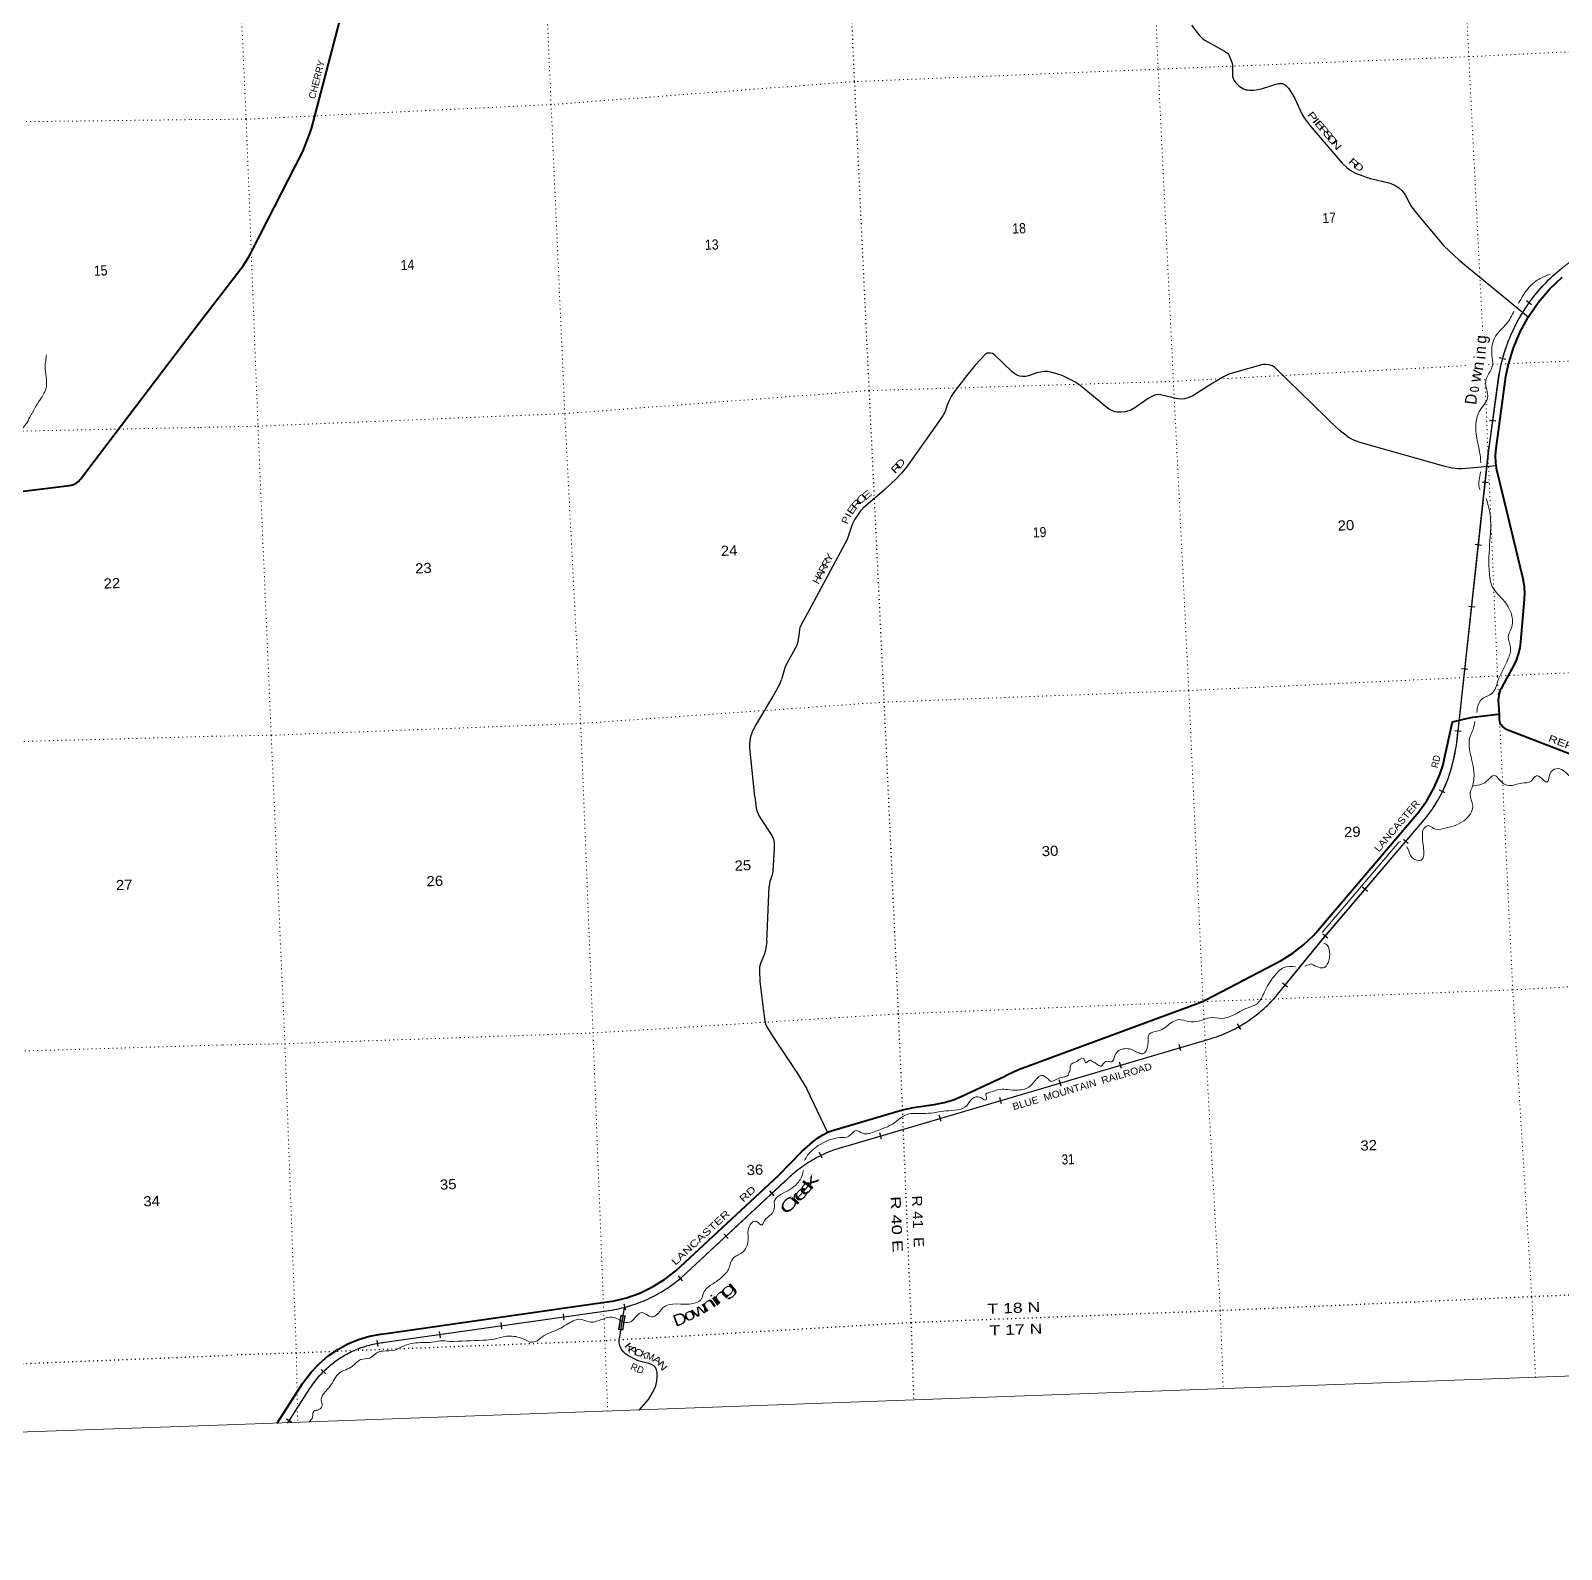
# Model space of a CAD drawing. Header units: feet. Extents: x 745759 to 1002271, y -170898 to 32007.
# Drawn here: x 810881 to 837304, y -170898 to -144680 of the extents above; entities that cross this region are included whole.
import ezdxf
from ezdxf.enums import TextEntityAlignment as Align

# ---------------------------------------------------------------- set-up
doc = ezdxf.new("R2010")
doc.units = ezdxf.units.FT
doc.header["$LTSCALE"] = 48
doc.linetypes.add('DOTTED', pattern=[1.5, 0.3, -1.2])
for name, color, linetype, lineweight in [('26', 7, 'Continuous', 40), ('29', 7, 'Continuous', 25), ('31', 7, 'Continuous', 13), ('34', 7, 'Continuous', 13), ('39', 7, 'Continuous', 13), ('4', 7, 'Continuous', 13), ('6', 7, 'DOTTED', 25), ('7', 7, 'DOTTED', 13)]:
    doc.layers.add(name, color=color, linetype=linetype, lineweight=lineweight)
for name, color, linetype in [('27', 7, 'Continuous'), ('30', 7, 'Continuous'), ('41', 7, 'Continuous')]:
    doc.layers.add(name, color=color, linetype=linetype)

msp = doc.modelspace()

# ---------------------------------------------------------------- linework, layer by layer
at = {"layer": '26'}
for points in [[(813755.89, -149770.25), (814511.33, -148791.7), (814548.63, -148738.35), (814648.21, -148585.14), (814684.33, -148519.41), (814719.06, -148452.87), (815582.37, -146765.68), (815702.96, -146456.8), (815735.98, -146350.92), (816334.97, -144062.16)], [(836233, -156479.14), (836221.18, -156236.07), (836222.05, -156195.67), (836227.13, -156155.58), (836236.37, -156116.24), (836249.68, -156078.09), (836266.9, -156041.53), (836269.86, -156036.12), (836362.84, -155863.03), (836482.71, -155645.72), (836529.13, -155546.51), (836564.93, -155443), (836589.71, -155336.32), (836602.86, -155232.27), (836670.03, -154498.49), (836674.45, -154388.59), (836667.36, -154278.84), (836648.84, -154170.43), (836636.93, -154122.8), (836199.07, -152306.48), (836190.27, -152266.02), (836172.22, -152141.99), (836167.23, -152016.75), (836175.35, -151891.68), (836345.79, -150653.23), (836384.75, -150460.79), (836470.2, -150170.23), (836585.55, -149890.2), (836729.55, -149623.76), (836900.61, -149373.83), (837096.85, -149143.15), (837316.13, -148934.25)], [(810704.5, -152635.36), (811550.29, -152533.44), (811578.78, -152528.57), (811606.61, -152520.75), (811633.46, -152510.06), (811659.05, -152496.62), (811683.1, -152480.59), (811705.34, -152462.12), (811725.53, -152441.44), (811742.01, -152420.76), (813755.89, -149770.25)], [(815134.28, -168718.36), (815576.78, -168036.56), (815610.49, -167988.04), (815731.18, -167830.52), (815867.67, -167686.49), (816018.47, -167557.51), (816181.93, -167444.99), (816356.25, -167350.19), (816539.53, -167274.12), (816729.75, -167217.63), (816924.84, -167181.33), (816978.34, -167175.02), (820914.71, -166614.53), (820931.07, -166611.53), (821167.64, -166554.35), (821396.93, -166472.75), (821616.44, -166367.63), (821823.76, -166240.15), (822016.62, -166091.69), (823792.4, -164441.39), (824190.34, -164030.43), (824374.3, -163865.83), (824460.86, -163798.38), (824553.99, -163740.35), (824652.68, -163692.38), (824755.84, -163654.98), (824763.41, -163652.71), (825931.61, -163311.47), (826120.08, -163269.96), (826478.58, -163217.74), (826647.63, -163184.94), (826812.33, -163134.65), (826944.98, -163079.76), (827686.54, -162733.02), (827749.14, -162700.53), (827934.13, -162614.76), (827997.82, -162590.48), (830989.98, -161488.55), (831118.18, -161435.95), (831168.7, -161410.72), (832467.67, -160731.83), (832668.12, -160608.16), (832854.55, -160464.23), (833024.91, -160301.59), (833065.61, -160257.27), (834842.41, -158166.16), (834985.85, -157964.15), (835107.39, -157748.25), (835205.69, -157520.84), (835255.63, -157371.33), (835427.21, -156610), (835615.84, -156563.69), (835777.55, -156533.5), (836205.99, -156482.36), (836233, -156479.14)], [(838696.95, -158900.44), (838723.44, -158796.06), (838748.32, -158641.97), (838862.13, -157708.9), (836424.5, -156771.11), (836396.14, -156761.53), (836368.94, -156749.03), (836343.2, -156733.76), (836341.08, -156732.34), (836312.24, -156711.44), (836287.39, -156690.09), (836263.89, -156664.96), (836258.92, -156658.01), (836251.87, -156645.59), (836246.15, -156632.5), (836245.85, -156631.56), (836239.19, -156606.41), (836237.98, -156581.56), (836233, -156479.14)]]:
    msp.add_lwpolyline(points, dxfattribs=at)
at = {"layer": '29'}
for p, q in [((832601.35, -145677.66), (832694.35, -145842.67)), ((835540.52, -148643.11), (836728.39, -149621.35)), ((823380.17, -157901.87), (823293.94, -157062.88)), ((823587.45, -160402.51), (823631.77, -159454.37)), ((824635.66, -163698.15), (824278.58, -162947.78))]:
    msp.add_line(p, q, dxfattribs=at)
for points in [[(830916.6, -144586.39), (831051.19, -144758.21), (831074.39, -144783.75), (831106.88, -144813.93), (831148.65, -144841.8), (831199.71, -144874.3), (831487.47, -145032.19), (831538.51, -145071.66), (831560.56, -145092.56), (831566.36, -145099.52), (831575.65, -145125.06), (831619.74, -145241.16), (831626.7, -145282.95), (831626.7, -145450.12), (831627.86, -145471.02), (831638.3, -145503.53), (831656.87, -145538.35), (831681.24, -145574.34), (831714.88, -145608.01), (831742.74, -145635.87), (831772.9, -145656.77), (831815.83, -145682.3), (831863.4, -145700.88), (831884.29, -145704.36), (831912.14, -145707.85), (831951.59, -145709), (831998, -145705.53), (832069.94, -145693.92), (832146.52, -145677.66), (832399.46, -145599.88), (832434.27, -145594.08), (832465.6, -145594.07), (832491.13, -145595.23), (832509.69, -145599.88), (832527.09, -145608.01), (832543.34, -145619.61), (832601.35, -145677.66)], [(832694.35, -145842.67), (832828.79, -146126.93), (832861.27, -146182.66), (832968.02, -146321.97), (833520.32, -146967.44), (833606.19, -147046.38), (833658.19, -147089.03), (833700.52, -147112.85), (833761.36, -147144.62), (833845.21, -147176.41), (833933.39, -147208.92), (834007.65, -147232.13), (834346.45, -147315.72), (834436.96, -147352.87), (834494.97, -147390.02), (834550.67, -147441.1), (834611, -147520.04), (834673.67, -147650.06), (834717.75, -147719.72), (834824.5, -147859.04), (835274.69, -148393.06), (835540.52, -148643.11)], [(831661.53, -150580.27), (831566.38, -150612.79), (831473.56, -150654.58), (831232.22, -150798.53), (830939.83, -150984.28), (830872.53, -151014.47), (830800.59, -151035.36), (830740.25, -151040.01), (830679.92, -151035.36), (830382.88, -150965.71), (830338.79, -150963.39), (830285.42, -150975), (830232.04, -150995.89), (830174.03, -151030.72), (829941.97, -151193.25), (829872.34, -151230.4), (829779.53, -151258.26), (829700.62, -151267.55), (829635.65, -151267.55), (829600.83, -151262.9), (829540.5, -151239.68), (829496.41, -151214.14), (829426.8, -151165.39), (829292.2, -151049.29), (828999.81, -150803.18), (828904.65, -150742.81), (828767.75, -150673.15), (828712.04, -150645.29), (828651.71, -150622.07), (828507.84, -150580.28), (828431.25, -150566.35), (828373.24, -150566.35), (828310.58, -150573.32), (828247.93, -150589.57), (828104.06, -150640.65), (828059.95, -150649.94), (828006.59, -150649.94), (827957.85, -150642.97), (827923.05, -150631.36), (827867.34, -150605.82), (827820.94, -150570.99), (827519.26, -150273.79), (827486.77, -150255.23), (827445.01, -150245.93), (827412.51, -150245.94), (827393.94, -150248.26), (827375.38, -150255.23), (827356.82, -150269.15), (827185.1, -150454.9)], [(827185.1, -150454.9), (827018.01, -150659.23), (826809.15, -150933.2), (826772.02, -150998.22), (826732.57, -151077.16), (826697.77, -151165.39), (826665.28, -151255.94), (826632.79, -151318.63), (826516.76, -151485.81), (826001.59, -152214.87), (825920.36, -152314.71), (825829.86, -152409.9), (825625.65, -152600.3), (825337.89, -152846.41), (825254.35, -152923.04), (825207.94, -152971.79), (825159.21, -153036.81), (825110.48, -153115.75)], [(836176.42, -152193.7), (835597.26, -152242.72), (835513.72, -152245.04), (835420.9, -152233.43), (835272.38, -152196.28), (833847.53, -151796.92), (833731.51, -151755.13), (833643.32, -151708.69), (833559.78, -151648.33), (833462.31, -151569.38), (832357.71, -150496.68), (832315.94, -150468.82), (832255.6, -150450.25), (832199.91, -150440.95), (832148.85, -150445.6), (831661.53, -150580.27)], [(825110.48, -153115.75), (825068.7, -153194.69), (825052.45, -153241.13), (825001.4, -153394.37), (824973.55, -153464.03), (824319.14, -154685.32), (824189.19, -154926.79), (824161.35, -154989.48), (824154.39, -155012.7), (824147.42, -155075.39), (824124.21, -155233.28), (824107.97, -155286.68), (824077.8, -155344.73), (823938.57, -155595.49), (823896.8, -155679.08), (823841.1, -155878.75)], [(823293.94, -157062.88), (823293.42, -157006.01), (823302.72, -156925.91), (823315.47, -156865.54), (823335.21, -156802.85), (823343.32, -156780.79), (823354.92, -156755.25), (823393.22, -156682.11), (823460.52, -156563.7), (823690.26, -156180.59), (823792.37, -155999.49), (823816.73, -155951.89), (823841.1, -155878.75)], [(823380.17, -157901.87), (823403.67, -158099.62), (823419.91, -158162.31), (823457.04, -158238.93), (823494.17, -158301.62), (823651.97, -158538.45), (823693.74, -158610.43), (823712.3, -158654.54), (823716.95, -158700.98), (823716.94, -158803.14), (823693.74, -159183.92), (823679.81, -159260.55), (823665.89, -159304.66), (823642.68, -159374.32), (823635.72, -159402.19), (823631.77, -159454.37)], [(823587.45, -160402.51), (823573.08, -160516.68), (823559.16, -160579.37), (823540.59, -160632.77), (823480.26, -160786.02), (823464.01, -160844.07), (823461.69, -160911.4), (823466.33, -161092.5), (823549.88, -161737.98), (823568.45, -161823.89), (823591.65, -161877.29), (823693.75, -162044.46), (824106.82, -162666.72), (824278.58, -162947.78)], [(821126.3, -166720.48), (821064.61, -167109.78), (821044.12, -167239.07)], [(821385.64, -168493.64), (821544.88, -168308.84), (821579.68, -168253.11), (821621.45, -168183.46), (821670.19, -168072.01), (821691.07, -167990.74), (821698.03, -167911.8), (821695.71, -167851.43), (821684.11, -167793.39), (821660.91, -167751.59), (821637.7, -167730.7), (821600.57, -167707.48), (821551.84, -167691.22), (821459.01, -167668.01), (821370.83, -167640.14), (821308.17, -167612.28), (821199.11, -167554.23), (821157.34, -167526.37), (821119.05, -167493.87), (821087.72, -167454.39), (821064.51, -167414.92), (821050.59, -167380.1), (821041.31, -167331.34), (821041.31, -167272.13), (821044.12, -167239.07)]]:
    msp.add_lwpolyline(points, dxfattribs=at)
at = {"layer": '31'}
for p, q in [((821141.06, -166866.17), (821102.38, -167113.16)), ((821102.38, -167113.16), (821028.28, -167101.55))]:
    msp.add_line(p, q, dxfattribs=at)
msp.add_lwpolyline([(821028.28, -167101.55), (821066.96, -166854.57), (821141.06, -166866.17)], dxfattribs=at)
msp.add_lwpolyline([(821131.91, -166872.83), (821073.62, -166863.71), (821037.42, -167094.88), (821095.71, -167104.01)], close=True, dxfattribs=at)
at = {"layer": '34', "lineweight": 25}
for p, q in [((836789.97, -149411.73), (836700.48, -149346.72)), ((836344.78, -150358.93), (836237.94, -150330.3)), ((836172.72, -151423.16), (836063.15, -151408.08)), ((836045.39, -152486.03), (835935.43, -152474.01)), ((835924.82, -153565.11), (835814.86, -153553.09)), ((835810.91, -154631.26), (835700.96, -154619.24)), ((835690.35, -155710.33), (835580.39, -155698.32)), ((835576.44, -156776.48), (835466.49, -156764.46)), ((835300.59, -157839.41), (835201.05, -157791.18)), ((834661.43, -158712.79), (834577.13, -158641.17)), ((833956.4, -159538.56), (833872.11, -159466.94)), ((833271.98, -160346.92), (833187.69, -160275.3)), ((832575.25, -161195.2), (832489.58, -161125.23)), ((831769.69, -161921.19), (831714.62, -161825.27)), ((830737.44, -162288.97), (830706.17, -162182.88)), ((829709.73, -162594.65), (829678.45, -162488.56)), ((828667.51, -162899.16), (828636.23, -162793.07)), ((827639.79, -163204.84), (827608.52, -163098.75)), ((826597.57, -163509.35), (826566.3, -163403.26)), ((825569.86, -163815.03), (825538.58, -163708.94)), ((824546.14, -164145.03), (824497.97, -164045.46)), ((823718.15, -164791.75), (823642.86, -164710.72)), ((822920.98, -165528.95), (822845.69, -165447.92)), ((822134.76, -166261.73), (822063.27, -166177.32)), ((821157.5, -166768.59), (821128.51, -166661.85)), ((819017.56, -167090.11), (819001.97, -166980.6)), ((820092.87, -166939.64), (820077.28, -166830.13)), ((817956.42, -167243.83), (817940.83, -167134.33)), ((816882.9, -167393.66), (816863.55, -167284.76)), ((815976.98, -167867.92), (815898.84, -167789.63)), ((815388.45, -168708.52), (815295.51, -168648.54))]:
    msp.add_line(p, q, dxfattribs=at)
at = {"layer": '34'}
for p, q in [((836056.47, -151875.32), (836227.44, -150633.42)), ((835520.63, -156770.7), (836055.44, -151877.63)), ((824958.79, -163936.67), (831239.97, -162085.06)), ((816993.79, -167324.22), (820941.22, -166762.17))]:
    msp.add_line(p, q, dxfattribs=at)
at = {"layer": '34', "lineweight": 25}
for points in [[(836356.11, -150130.1), (836373.77, -150080.64), (836392.66, -150031.54), (836412.21, -149982.41), (836432.62, -149934.19), (836454.1, -149886.08), (836476.14, -149838.35), (836498.99, -149790.85), (836522.95, -149744.13), (836547.59, -149697.39), (836572.92, -149651.29), (836599.22, -149605.69), (836626.21, -149560.76), (836654.02, -149516.05), (836682.38, -149471.74), (836711.85, -149428.19), (836741.88, -149385.03), (836772.86, -149342.38), (836804.41, -149300.1), (836836.79, -149258.75), (836869.72, -149217.77), (836903.35, -149177.45), (836937.96, -149137.63), (836972.98, -149098.61), (837008.83, -149059.82), (837045.25, -149022.1), (837082.5, -148984.62), (837120.31, -148948.19), (837158.68, -148912.15), (837197.49, -148876.91), (837237.27, -148842.16), (837277.61, -148808.48), (837318.24, -148775.33)], [(824367.3, -164179.13), (824401.78, -164159.33), (824436.41, -164140.01), (824471.68, -164121.35), (824506.95, -164103.34), (824542.85, -164085.97), (824578.74, -164069.24), (824615.12, -164053), (824651.65, -164037.57), (824688.5, -164022.79), (824725.5, -164008.49), (824762.97, -163995), (824800.61, -163982), (824838.39, -163969.79), (824876.34, -163958.07), (824914.6, -163947.33), (824953, -163937.08), (824958.49, -163935.61), (831239.66, -162084.01), (831273.02, -162073.91), (831312.9, -162061.21), (831352.53, -162047.68), (831391.75, -162033.51), (831430.92, -162018.65), (831469.86, -162003.32), (831508.38, -161987), (831546.69, -161970.19), (831584.74, -161952.54), (831622.58, -161934.41), (831659.84, -161915.48), (831696.88, -161896.06), (831733.52, -161875.99), (831769.91, -161855.1), (831805.75, -161833.74), (831841.53, -161811.71), (831876.57, -161789.07), (831911.55, -161765.75), (831945.78, -161741.82), (831979.82, -161717.4), (832013.29, -161692.51), (832046.51, -161666.81), (832078.99, -161640.48), (832111.12, -161613.85), (832142.99, -161586.38), (832174.15, -161558.65), (832204.91, -161530.27), (832235.1, -161501.09), (832264.76, -161471.79), (832294.01, -161441.85), (832322.69, -161411.1), (832350.84, -161380.25), (832378.44, -161348.92), (832405.45, -161316.8), (833186.69, -160360.17), (834966.99, -158264.79), (834994.23, -158230), (835020.51, -158194.77), (835046.22, -158159.05), (835071.68, -158122.84), (835096.19, -158086.19), (835119.96, -158049.26), (835143.48, -158011.83), (835166.06, -157973.97), (835187.88, -157935.83), (835209.27, -157897.03), (835229.74, -157858.15), (835249.84, -157818.96), (835269.12, -157779.14), (835287.51, -157739.25), (835305.29, -157698.88), (835322.53, -157658.4), (835335.82, -157625.3), (835354.91, -157571.35), (835372.66, -157517.25), (835389.49, -157462.8), (835405.81, -157407.83), (835420.8, -157352.73), (835434.74, -157297.6), (835448.19, -157241.93), (835460.28, -157186.15), (835471.35, -157130.32), (835481.61, -157073.86), (835490.71, -157017.69), (835499.21, -156961.29), (835506.47, -156904.45), (835512.59, -156847.89), (835517.78, -156790.99), (835519.54, -156770.59), (836054.37, -151877.34), (836055.4, -151875.01), (836226.35, -150633.25), (836234.31, -150587.31), (836244.46, -150535.42), (836255.17, -150483.91), (836267.1, -150432.77), (836279.44, -150381.74), (836293.13, -150330.66), (836307.51, -150280.23), (836322.72, -150230.04), (836338.87, -150179.69), (836356.11, -150130.1)], [(815318, -168712), (815700.52, -168119.44), (815733.27, -168072.28), (815750.7, -168047.18), (815768.63, -168022.61), (815786.98, -167998.34), (815805.71, -167974.13), (815824.93, -167950.45), (815844.47, -167927.21), (815864.4, -167904.03), (815884.82, -167881.38), (815905.57, -167859.17), (815926.85, -167837.13), (815948.36, -167815.66), (815970.15, -167794.39), (815992.53, -167773.52), (816015.14, -167753.23), (816038.18, -167733.23), (816061.41, -167713.58), (816085.22, -167694.33), (816109.12, -167675.56), (816133.6, -167657.19), (816158.16, -167639.3), (816183.16, -167621.7), (816208.38, -167604.69), (816233.95, -167588.12), (816259.7, -167571.9), (816285.93, -167556.21), (816312.35, -167540.87), (816339, -167526.11), (816365.85, -167511.69), (816393.07, -167497.95), (816420.48, -167484.57), (816447.98, -167471.66), (816475.82, -167459.19), (816503.89, -167447.31), (816532.28, -167435.87), (816560.63, -167424.81), (816589.36, -167414.44), (816618.18, -167404.56), (816647.19, -167395.01), (816676.19, -167386.11), (816705.67, -167377.73), (816735.08, -167369.73), (816764.64, -167362.48), (816794.25, -167355.47), (816824.23, -167349.13), (816854.06, -167343.33), (816883.98, -167338.02), (816914.23, -167333.14), (816944.38, -167329.04), (816974.56, -167325.18), (816993.65, -167323.13), (820941.04, -166761.08), (820958.39, -166757.85), (821000.8, -166749.54), (821043.06, -166740.7), (821085.06, -166730.77), (821126.92, -166720.32), (821168.68, -166708.97), (821210.31, -166697.1), (821251.48, -166684.3), (821292.51, -166670.98), (821333.25, -166656.92), (821373.88, -166641.99), (821414.03, -166626.49), (821454.23, -166610.28), (821493.79, -166593.33), (821533.4, -166575.69), (821572.37, -166557.29), (821611.21, -166538.35), (821649.56, -166518.84), (821687.8, -166498.47), (821725.41, -166477.32), (821762.68, -166455.81), (821799.85, -166433.41), (821836.36, -166410.61), (821872.56, -166387.08), (821908.3, -166362.65), (821943.55, -166337.98), (821978.49, -166312.62), (822012.98, -166286.32), (822046.97, -166259.82), (822080.46, -166232.74), (822113.48, -166204.78), (823896.64, -164547.79), (823926.86, -164516.58), (823955.46, -164488.83), (823984.54, -164461.9), (824014.08, -164435.46), (824044.12, -164409.18), (824074.62, -164383.71), (824105.44, -164358.89), (824136.75, -164334.23), (824168.53, -164310.38), (824200.62, -164287.18), (824233.36, -164264.31), (824266.24, -164242.24), (824299.46, -164220.5), (824333.31, -164199.41), (824367.3, -164179.13)]]:
    msp.add_lwpolyline(points, dxfattribs=at)
at = {"layer": '34'}
for points in [[(832406.3, -161317.5), (833187.54, -160360.87), (834967.84, -158265.49)], [(822114.21, -166205.6), (823897.41, -164548.58), (823927.64, -164517.36)], [(815315.9, -168717.43), (815701.43, -168120.05), (815734.17, -168072.91)]]:
    msp.add_lwpolyline(points, dxfattribs=at)
for centre, radius, start, end in [((839199.53, -151130.77), 3013.42, 118.6114, 170.50024), ((832258.08, -156516.66), 3272.42, 340.19006, 355.54766), ((832986.87, -156696.66), 2526.95, 321.62255, 338.42947), ((830561.16, -159783.66), 2399.42, 286.43382, 320.26388), ((825521.37, -166141.52), 2275.49, 104.31379, 134.45811), ((820503.81, -164325.95), 2475.17, 280.17867, 310.58862), ((817173.61, -169060.71), 1745.78, 95.91213, 145.54051)]:
    msp.add_arc(centre, radius, start, end, dxfattribs=at)
at = {"layer": '39'}
for p, q in [((834497.08, -158688.41), (833173.5, -160246.11)), ((832987.32, -160790.68), (832874.49, -160828.56))]:
    msp.add_line(p, q, dxfattribs=at)
msp.add_arc((834522.87, -158723.15), 43.4, 79.38011, 126.59039, dxfattribs=at)
for points in [[(837109.65, -148883.38), (836912.63, -148973.71), (836725.95, -149134.37), (836565.6, -149386.23)], [(836484.29, -149523.06), (836359.82, -149737.5), (836167.36, -149954.81), (836103.89, -150279.77), (836115.13, -150460.67), (835997.37, -150735.42), (836028.85, -151020.29), (835900.48, -151230.99), (835829.15, -151459.54), (835848.74, -151748.92), (835893.23, -151956.69), (835913.57, -152139.06)], [(809250.86, -153525.57), (809220.54, -153491.15), (809247.4, -153093.44), (809329.64, -152774.11), (809469.43, -152589.46), (809581.3, -152359.58), (809722.42, -152261.45), (809974.65, -152225.44), (810157.44, -152111.59), (810128.39, -151881.17), (810240.21, -151753.98), (810507.41, -151636.84), (810712.02, -151566.44), (810868.8, -151352.93), (811050.07, -151043.83), (811145.87, -150866.94), (811131.84, -150452.7), (811144.33, -150359.59), (811153.28, -150278.7)], [(835905.84, -152296.57), (835905.84, -152304.39), (835884.03, -152566.14), (835900.97, -152606.67)], [(836007.51, -152756.79), (836072.96, -153033.53), (836070.7, -153480.95), (836061.52, -154057.62), (836110.35, -154273.28), (836321.92, -154534.77), (836453.32, -154803.52), (836440.78, -154993.44), (836386.16, -155136.69), (836425.83, -155324.5), (836381.81, -155531.81), (836207.81, -155909.58), (836099.85, -156127.52), (835961.85, -156197.55), (835866.26, -156322.3), (835844.92, -156450.4)], [(835812.28, -156605.84), (835778.54, -156744.96), (835723.59, -156880.16), (835745.11, -157217.82), (835769.19, -157720.61), (835726.77, -157867.4), (835774.48, -158054.89), (835620.09, -158319.03), (835271.48, -158453.96), (835098.46, -158452.87), (835012.04, -158403.96), (834941.03, -158439.06), (834905.04, -158545.29), (834921.9, -158766.26), (834882.86, -158997.55), (834728.32, -158955.41), (834653.78, -158801.24), (834634.72, -158768.15)], [(838752.87, -158026.49), (838691.67, -158074.44), (838344.03, -158032.01), (838204.28, -157856.29), (838019.37, -157859.71), (837792.06, -157707.66), (837460.17, -157555.79), (837249.56, -157419.19), (837123.29, -157480.7), (837053.73, -157652.76), (836872.36, -157543.19), (836783.52, -157635.43), (836619.98, -157670.23), (836400.37, -157711.31), (836269.13, -157648.08), (836148, -157536.09), (836007.43, -157642.5), (835893.05, -157699.5), (835767, -157723.09)], [(833201.8, -160439.53), (833210.33, -160440.55), (833294, -160713.85), (833214.96, -160850.02), (832987.32, -160790.68)], [(832712.64, -160839.87), (832515.18, -160854.02), (832344.25, -161005.98), (832177.97, -161274.63), (832057.15, -161472.94), (831895.22, -161547.97), (831619.06, -161684.02), (831443.96, -161731.37), (831230.29, -161719.83), (831063.54, -161774.9), (830862.73, -161782.99), (830704.66, -161753.08), (830491.95, -161866.43), (830374.2, -161939.68), (830187.68, -162003.61), (830167.12, -162193.85), (830071.04, -162342.12), (829987.03, -162317.98), (829847.91, -162259.1), (829644.53, -162303.56), (829584.44, -162410.76), (829542.99, -162480.94), (829436.53, -162473.2), (829360.88, -162555.37), (829278.89, -162515.75), (829229.41, -162485.51), (829159.85, -162456.07), (829097.2, -162498.89), (829058, -162423.9), (828939.28, -162473.01), (828829.56, -162545.94), (828825.49, -162622.53), (828803.38, -162670.36)], [(828448.57, -162782.96), (828325.44, -162715.35), (828247.2, -162770.89), (828133.27, -162901.32), (827921.24, -162969.4), (827743.89, -162960.42), (827619.06, -162957.39), (827420.18, -163013.76), (827368.93, -163040), (827378.89, -163087.96), (827376.8, -163136.4), (827274.63, -163096.19), (827138.56, -163113.76), (827038.37, -163238.47), (826680.55, -163329.67), (826340.3, -163371.58), (826167.28, -163370.49), (825999.24, -163393.38), (825779.8, -163539.24), (825467.65, -163680.77), (825243.71, -163713.96), (825129.17, -163666.19), (825004.34, -163763.9), (824848.51, -163790.33), (824507.3, -163908.85), (824293.47, -164094.78), (824239.27, -164185.21)], [(828803.38, -162670.36), (828789.21, -162710.42), (828658.12, -162751.97), (828479.48, -162811.55), (828448.57, -162782.96)], [(824220.57, -164359.47), (824212.97, -164396.25), (824118.19, -164577.92), (823828.65, -164773.56), (823721.7, -164877.9), (823721.54, -164984.27), (823662.41, -165115.61), (823542.41, -165233.29), (823504.81, -165299.28), (823409.87, -165238.62), (823277.17, -165340.69), (823268.49, -165526.42), (823157.8, -165776.71), (823001, -165879.75), (822935.29, -166047.62), (822812.56, -166197.65), (822648.53, -166321.12), (822516.15, -166431.23), (822449.96, -166587.04), (822319.84, -166652.73), (821795.8, -166726.22), (821680.29, -166855.81), (821600.93, -166883.18), (821429.04, -166809.5), (821246.06, -166961.95), (821123.33, -166984.58)], [(821123.33, -166984.58), (820917.38, -166890.56), (820757.69, -166921.17), (820546.6, -166974), (820347.56, -166925.59), (820248.12, -166953.78), (820000.24, -167092.72), (819712.03, -167229.26), (819590.58, -167310.72), (819498.37, -167318.46)], [(819498.37, -167318.46), (819322.3, -167240.92), (819060.12, -167223.27), (818880.84, -167266.76), (818688.54, -167286.59), (818113.66, -167310.44)], [(817169.12, -167458.82), (816966.4, -167476.84), (816874.51, -167492.63), (816733.78, -167595.02), (816577.95, -167621.45), (816441.56, -167731.72), (816205.24, -167858.11), (816049.24, -168082.01), (815898.39, -168333.92), (815913.33, -168405.86), (815856.13, -168484.73), (815768.74, -168512.43), (815748.5, -168609.97), (815688.62, -168698.68)], [(818113.66, -167310.44), (817953.97, -167298.81), (817814.05, -167320.57), (817492, -167337.05), (817169.12, -167458.82)]]:
    msp.add_spline(points, degree=3, dxfattribs=at)
at = {"layer": '4'}
msp.add_lwpolyline([(745759.19, 12310.89), (776820.48, 13358.05), (807880.31, 14447.96), (838938.61, 15580.58), (869995.32, 16755.93), (901050.39, 17973.99), (932103.74, 19234.78), (963155.34, 20538.27), (994205.12, 21881.75), (1002271.19, -161246.56), (970969.51, -162603.69), (939665.99, -163917.76), (908360.69, -165188.77), (877053.68, -166416.71), (845745, -167601.59), (814434.73, -168743.41), (783122.91, -169842.15), (751809.62, -170897.82)], close=True, dxfattribs=at)
msp.add_lwpolyline([(745759.19, 12310.89), (776820.48, 13358.05), (807880.31, 14447.96), (838938.61, 15580.58), (869995.32, 16755.93), (901050.39, 17973.99), (932103.74, 19234.78), (963155.34, 20538.27), (994205.12, 21881.75), (1002271.19, -161246.56), (970969.51, -162603.69), (939665.99, -163917.76), (908360.69, -165188.77), (877053.68, -166416.71), (845745, -167601.59), (814434.73, -168743.41), (783122.91, -169842.15), (751809.62, -170897.82)], close=True, dxfattribs=at)
at = {"layer": '6'}
for points in [[(824126.59, -122561.61), (824198.5, -124104.51), (824377.29, -129493.53), (824627.57, -134859.53), (824865.48, -140217.96), (825098.73, -145560.45), (825351.75, -150894.09), (825610.54, -156271.83), (825857.45, -161654.08), (826078.17, -166984.99), (826121.84, -168322.25)], [(845160.05, -166148.15), (842036.9, -166302.06), (836792.72, -166537.41), (831416, -166778.11), (826078.17, -166984.99), (820792.86, -167298.58), (815467.24, -167509), (814386.74, -167543.42)], [(783083.62, -168773.18), (783657.89, -168748.14), (788892.58, -168465.37), (794319.1, -168354.32), (797129.38, -168309.11), (799553.11, -168158.16), (804890.85, -167937.82), (810162.04, -167714.04), (814386.74, -167543.42)]]:
    msp.add_lwpolyline(points, dxfattribs=at)
at = {"layer": '7'}
for points in [[(835944.32, -149863), (835705.33, -145129.31), (835450.71, -139755.43), (835242.84, -134343.4), (835033.68, -128999.93), (834754.81, -123623), (834687.39, -122176.02)], [(829336.66, -122372.01), (829425.96, -123954.46), (829653.28, -129248.84), (829906.61, -134590.53), (830129.9, -139985.81), (830343.71, -145345.21), (830607.01, -150734.86), (830872.23, -156072.04), (831118.65, -161442.22), (831416, -166778.11), (831466.84, -168127.63)], [(820844.22, -168513.17), (820792.86, -167298.58), (820588.85, -161983.11), (820375.67, -156639.81), (820101.94, -151290.88), (819864.99, -145956.59), (819634.79, -140589.79), (819293.59, -135162.98), (819077.2, -129839.95), (818871.71, -125376.37)], [(813898.61, -132664.79), (813996.55, -135485.09), (814363.14, -140943.12), (814601.37, -146208.85), (814804.75, -151508.22), (815033.66, -156842.83), (815270.29, -162169.07), (815467.24, -167509), (815492.63, -168705.53)], [(844893.44, -144706.36), (841041.23, -144874.14), (835705.33, -145129.31), (830343.71, -145345.21), (825098.73, -145560.45), (819864.99, -145956.59), (814601.37, -146208.85), (813625.91, -146216.69)], [(813625.91, -146216.69), (809234.68, -146270.18), (803918.17, -146415.19), (798731.13, -146784.69), (793456.64, -147079.08), (788141.05, -147195.87), (782832.51, -147338.56), (782348.58, -147383.14)], [(836045.15, -150443.34), (841311.28, -150231.28), (845090.85, -150049.72)], [(813815.83, -151529.62), (814804.75, -151508.22), (820101.94, -151290.88), (825351.75, -150894.09), (830607.01, -150734.86), (835708.01, -150460.5)], [(836857.77, -167930.07), (836792.72, -166537.41), (836464.68, -161239.03), (836200.27, -155821.22), (835981.94, -150640.34)], [(782531.46, -152694.9), (783027.23, -152676.81), (788380.31, -152540.44), (793704.94, -152397.12), (798864.01, -152085.09), (804145.93, -151826.65), (809449.97, -151619.71), (813815.83, -151529.62)], [(845288.26, -155427), (841456.65, -155589.4), (836200.27, -155821.22), (830872.23, -156072.04), (825610.54, -156271.83), (820375.67, -156639.81), (815033.66, -156842.83), (814019.05, -156861.78)], [(814019.05, -156861.78), (809701.91, -156979.89), (808973.43, -157011.36)], [(814195.66, -162190.64), (815270.29, -162169.07), (820588.85, -161983.11), (825857.45, -161654.08), (831118.65, -161442.22), (836464.68, -161239.03), (841823.4, -160950.7), (845489.3, -160811.53)], [(791427.71, -163106.27), (794108.68, -163026.75), (799311.69, -162809.66), (804635.58, -162543.54), (809989.17, -162316.54), (814195.66, -162190.64)]]:
    msp.add_lwpolyline(points, dxfattribs=at)

# ---------------------------------------------------------------- texts
at = {"layer": '27'}
msp.add_text('CHERRY', height=120, rotation=75.334, dxfattribs=at).set_placement((815790.29, -145866.92))
for s, rotation, width, p in [('REPP    RD', 338.958, 1.35, (837067.44, -156943.46)), ('RD', 77.3, 0.95, (835170.24, -157417.48)), ('LANCASTER', 49.646, 1.15, (834152.95, -158869.47)), ('LANCASTER     RD', 42.902, 1.35, (822009.75, -166002.9))]:
    msp.add_text(s, height=120, rotation=rotation, dxfattribs=dict(at, width=width)).set_placement(p)
at = {"layer": '30'}
for s, rotation, width, p in [('P', 307.462, 1.55, (832959.89, -146196.27)), ('I', 307.462, 1.6, (833017.64, -146271.65)), ('E', 310.552, 1.65, (833090.96, -146353.57)), ('R', 310.552, 1.55, (833163.94, -146438.41)), ('S', 310.552, 1.65, (833234.71, -146521.56)), ('O', 310.552, 1.45, (833299.39, -146601.56)), ('N', 310.552, 1.55, (833374.33, -146689.16)), ('R', 317.408, 1.6, (833684.14, -147012.79)), ('D', 324.41, 1.4, (833774.59, -147080.4)), ('R', 46.447, 1.6, (825863.61, -152272.81)), ('D', 50.868, 1.5, (825937.49, -152189.13)), ('C', 46.53, 1.6, (825263.24, -152805.2)), ('E', 40.539, 1.65, (825349.95, -152741.81)), ('E', 56.15, 1.45, (825104.46, -152982.12)), ('R', 50.409, 1.5, (825178.24, -152889.79)), ('P', 68.575, 1.15, (825005.66, -153151.09)), ('I', 63.214, 1.2, (825045.43, -153071.43)), ('Y', 61.816, 1.3, (824716.9, -153801.81)), ('A', 61.816, 1.35, (824557.77, -154094.44)), ('R', 61.816, 1.2, (824612.21, -153992.85)), ('R', 61.816, 1.2, (824664.44, -153895.55)), ('H', 61.816, 1.15, (824507.08, -154186.04)), ('K', 308.434, 1.55, (821172.36, -167448.44)), ('A', 326.297, 1.5, (821255.85, -167505.29)), ('C', 331.975, 1.2, (821344.65, -167551.87)), ('K', 336.029, 1.15, (821446.11, -167593.18)), ('A', 331.547, 1.35, (821670.51, -167679.87)), ('N', 307.031, 1.4, (821741.25, -167764.86))]:
    msp.add_text(s, height=120, rotation=rotation, dxfattribs=dict(at, width=width)).set_placement(p, align=Align.CENTER)
msp.add_text('M', height=120, rotation=341.462, dxfattribs=at).set_placement((821560.6, -167625.06), align=Align.CENTER)
msp.add_text('RD', height=120, rotation=337.975, dxfattribs=at).set_placement((821223.64, -167787.53))
at = {"layer": '34', "width": 1.1}
msp.add_text('BLUE  MOUNTAIN  RAILROAD', height=120, rotation=16.425, dxfattribs=at).set_placement((827849.18, -163317.07))
at = {"layer": '41'}
for s, rotation, width, p in [('g', 85.611, 0.95, (836011.12, -150015.87)), ('n', 85.926, 0.9, (835999.68, -150200.84)), ('w', 80.073, 1.1, (835919.41, -150657.56)), ('o', 89.382, 0.7, (835882.19, -150872.25)), ('D', 82.854, 0.95, (835843.72, -151053.89)), ('e', 50.781, 1.8, (824333.42, -164713.37)), ('k', 53.475, 1.9, (824423.32, -164611.33)), ('C', 48.303, 1.65, (824039.99, -165015.78)), ('r', 49.975, 2.05, (824154.86, -164904.85)), ('e', 48.262, 1.9, (824242.5, -164817.36)), ('n', 37.51, 1.85, (822837.01, -166604.84)), ('g', 40.345, 1.95, (822973.88, -166487.97)), ('w', 28.24, 1.45, (822467.15, -166844.96)), ('n', 33.466, 1.7, (822628.76, -166748.64)), ('i', 34.874, 1.45, (822743.63, -166680.4)), ('D', 20.611, 1.2, (822122.21, -167017.72)), ('o', 24.929, 1.3, (822289.75, -166934))]:
    msp.add_text(s, height=200, rotation=rotation, dxfattribs=dict(at, width=width)).set_placement(p, align=Align.CENTER)
for s, rotation, p in [('i', 85.737, (835993.94, -150330.34)), ('n', 82.084, (835959.35, -150482.02))]:
    msp.add_text(s, height=200, rotation=rotation, dxfattribs=at).set_placement(p, align=Align.CENTER)
at = {"layer": '6'}
for s, rotation, width, p in [('R 40 E', 272.371, 1.35, (825723.37, -164805.04)), ('R 41  E', 272.371, 1.15, (826090.65, -164792.36)), ('T 18 N', 2.22, 1.3, (827399.37, -166834.27)), ('T 17 N', 2.22, 1.3, (827435.07, -167207.58))]:
    msp.add_text(s, height=175, rotation=rotation, dxfattribs=dict(at, width=width)).set_placement(p)
at = {"layer": '7'}
for s, rotation, width, p in [('17', 2.306, 0.9, (833181.61, -148003.53)), ('18', 2.306, 0.9, (827829.91, -148184.33)), ('13', 2.306, 0.9, (822524.72, -148465.72)), ('15', 2.234, 0.9, (811976.28, -148913.41)), ('14', 2.306, 0.9, (817272.41, -148815.46)), ('19', 2.306, 0.9, (828183.56, -153431.08)), ('20', 2.306, 1.1, (833445.24, -153312.64)), ('24', 2.306, 1.1, (822798.65, -153749.42)), ('23', 2.306, 1.1, (817521.44, -154051.76)), ('22', 2.234, 1.1, (812144.96, -154313.4)), ('29', 2.306, 1.1, (833554.87, -158604.26)), ('30', 2.306, 1.1, (828337.51, -158933.32)), ('25', 2.306, 1.1, (823035.57, -159183.32)), ('26', 2.306, 1.1, (817718.51, -159452.34)), ('27', 2.234, 1.1, (812357.29, -159519.2)), ('31', 2.306, 0.85, (828681.33, -164254.94)), ('32', 2.306, 1.1, (833838.47, -164015.87)), ('36', 2.306, 1.1, (823243.55, -164438.63)), ('35', 2.306, 1.1, (817949.33, -164688.78)), ('34', 2.234, 1.1, (812829.91, -164978.49))]:
    msp.add_text(s, height=175, rotation=rotation, dxfattribs=dict(at, width=width)).set_placement(p)

doc.saveas('drawing.dxf')
